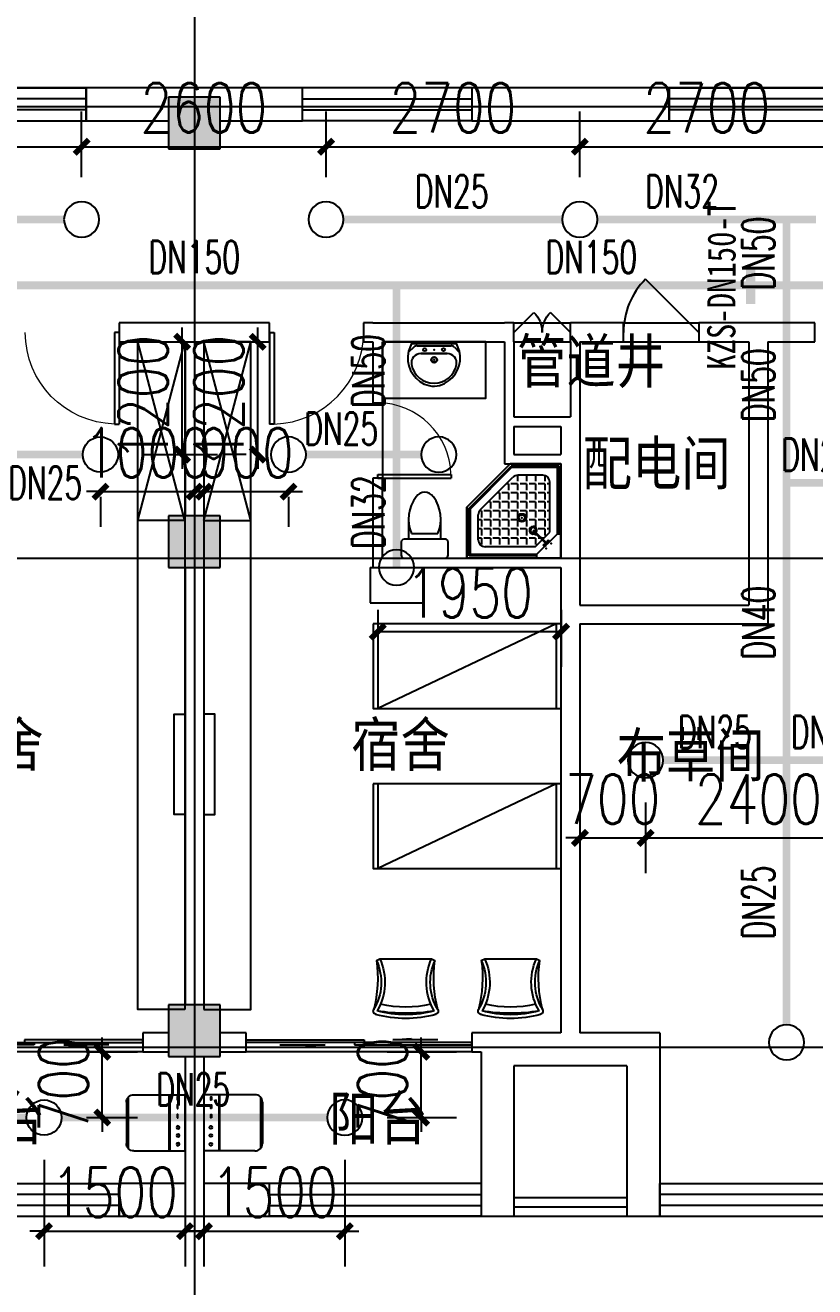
# Model space of a CAD drawing. Extents: x 0 to 2838408, y -923048 to 203859.
# Drawn here: x 2762963 to 2771363, y -270041 to -256626 of the extents above; entities that cross this region are included whole.
import ezdxf
from ezdxf.enums import TextEntityAlignment as Align

# ---------------------------------------------------------------- set-up
doc = ezdxf.new("R2010")
doc.units = 0
doc.header["$LTSCALE"] = 1000
for name, color, linetype in [('A-Fixt', 81, 'Continuous'), ('CLAYER', 7, 'Continuous'), ('COLUMN', 9, 'Continuous'), ('DIM_喷淋', 3, 'Continuous'), ('DOOR_FIRE', 4, 'Continuous'), ('DOTE', 8, 'Continuous'), ('E2-栏杆', 92, 'Continuous'), ('EQUIP_喷头', 7, 'Continuous'), ('GROUND', 2, 'Continuous'), ('PIPE-喷淋', 6, 'Continuous'), ('PUB_HATCH', 8, 'Continuous'), ('PUB_TEXT', 7, 'Continuous'), ('TEXT_喷淋', 7, 'Continuous'), ('TWT_DIM', 3, 'Continuous'), ('WALL', 9, 'Continuous'), ('WINDOW', 4, 'Continuous'), ('XREF', 8, 'Continuous'), ('抗震支吊架', 2, 'Continuous'), ('洁具', 213, 'Continuous'), ('配景', 3, 'Continuous')]:
    doc.layers.add(name, color=color, linetype=linetype)
doc.styles.add('_TCH_DIM_T3', font='SIMPLEX', dxfattribs={"width": 0.75, "bigfont": 'HZTXT'})
doc.styles.add('_TWT_PIPEDN', font='SIMPLEX', dxfattribs={"width": 0.8, "height": 2.3, "bigfont": 'HZTXT'})
doc.styles.add('kzcad', font='', dxfattribs={"width": 0.8})
doc.styles.get("Standard").update_dxf_attribs({"font": 'geniso.shx', "bigfont": 'hztxt.shx'})
doc.styles.get('kzcad').set_extended_font_data('SimSun')
doc.dimstyles.new('_TWT_ARCH&&150', dxfattribs={"dimtxt": 525, "dimasz": 150, "dimexe": 375, "dimexo": 450, "dimgap": 150, "dimtad": 1, "dimdec": 0, "dimzin": 0, "dimdsep": 46, "dimtxsty": '_TCH_DIM_T3', "dimblk": 'ARCHTICK', "dimcen": 0.09, "dimclrt": 7, "dimazin": 2, "dimtfac": 1, "dimtdec": 0, "dimtix": 1, "dimtmove": 2, "dimatfit": 3, "dimfxl": 1, "dimtolj": 1, "dimtzin": 0, "dimarcsym": 0})

# ---------------------------------------------------------------- blocks, each defined once
blk = doc.blocks.new('1F平面-CAD导入_dwg_Drawing4_t3_dwg_$plan$00001613-474159-1F-927810-1F')
at = {"layer": '洁具'}
for p, q in [((-200, 170), (-430, 170)), ((-260, -140), (-260, 140)), ((-30, 250), (-170, 250)), ((-200, -170), (-200, -220)), ((-170, -250), (-30, -250))]:
    blk.add_line(p, q, dxfattribs=at)
for points in [[(-200, 220), (-200, 170), (-200, -170), (-430, -170)], [(0, -220), (0, 220)]]:
    blk.add_lwpolyline(points, dxfattribs=at)
for centre, radius, start, end in [((-413, -227), 398, 67.4505, 126.6381), ((-170, 220), 30, 90, 180), ((-30, 220), 30, 0, 90), ((-590, 0), 110, 123.4509, 236.5491), ((-413, 227), 398, 233.3619, 292.5495), ((-170, -220), 30, 180, 270), ((-30, -220), 30, 270, 0)]:
    blk.add_arc(centre, radius, start, end, dxfattribs=at)
blk = doc.blocks.new('$lvtry$00000169')
at = {"color": 0}
for p, q in [((259, -36), (259, 0)), ((259, -36), (36, -259)), ((276, -120), (120, -276)), ((259, -24), (976, -24)), ((259, -36), (964, -36)), ((276, -120), (808, -120)), ((964, -36), (976, -24)), ((964, -36), (964, -525)), ((976, -24), (976, -530)), ((36, -259), (0, -259)), ((24, -259), (24, -976)), ((36, -259), (36, -964)), ((144, -151), (291, -298)), ((151, -144), (298, -291)), ((173, -309), (173, -239)), ((183, -213), (205, -213)), ((220, -213), (243, -213)), ((270, -213), (270, -143)), ((270, -213), (340, -213)), ((270, -263), (270, -239)), ((366, -213), (366, -143)), ((366, -213), (436, -213)), ((366, -309), (366, -239)), ((462, -213), (462, -143)), ((462, -213), (532, -213)), ((462, -309), (462, -239)), ((558, -213), (558, -143)), ((558, -213), (628, -213)), ((558, -309), (558, -239)), ((655, -213), (655, -143)), ((655, -213), (725, -213)), ((655, -309), (655, -239)), ((751, -213), (751, -143)), ((751, -213), (821, -213)), ((751, -309), (751, -239)), ((847, -213), (847, -143)), ((847, -213), (880, -213)), ((847, -309), (847, -239)), ((880, -192), (880, -460)), ((120, -276), (120, -808)), ((120, -309), (147, -309)), ((173, -309), (243, -309)), ((173, -405), (173, -335)), ((270, -405), (270, -335)), ((334, -309), (340, -309)), ((366, -309), (436, -309)), ((366, -405), (366, -335)), ((462, -309), (532, -309)), ((462, -405), (462, -335)), ((558, -309), (628, -309)), ((558, -405), (558, -335)), ((655, -309), (725, -309)), ((655, -405), (655, -335)), ((751, -309), (821, -309)), ((751, -405), (751, -335)), ((847, -309), (880, -309)), ((847, -405), (847, -335)), ((120, -405), (147, -405)), ((120, -501), (147, -501)), ((173, -405), (243, -405)), ((173, -501), (173, -431)), ((173, -501), (243, -501)), ((173, -598), (173, -528)), ((270, -405), (340, -405)), ((270, -501), (270, -431)), ((270, -501), (340, -501)), ((270, -598), (270, -528)), ((366, -405), (379, -405)), ((366, -501), (366, -431)), ((366, -501), (436, -501)), ((366, -598), (366, -528)), ((462, -405), (532, -405)), ((462, -501), (462, -431)), ((462, -501), (532, -501)), ((462, -598), (462, -528)), ((859, -511), (511, -859)), ((964, -525), (525, -964)), ((976, -530), (530, -976)), ((558, -405), (628, -405)), ((558, -501), (558, -431)), ((558, -501), (628, -501)), ((558, -598), (558, -528)), ((655, -405), (725, -405)), ((655, -501), (655, -431)), ((655, -501), (725, -501)), ((655, -598), (655, -528)), ((751, -405), (821, -405)), ((751, -501), (751, -431)), ((751, -501), (821, -501)), ((751, -598), (751, -528)), ((847, -405), (880, -405)), ((847, -501), (847, -431)), ((847, -501), (867, -501)), ((964, -525), (976, -530)), ((120, -598), (147, -598)), ((173, -598), (243, -598)), ((173, -694), (173, -624)), ((270, -598), (340, -598)), ((270, -694), (270, -624)), ((366, -598), (436, -598)), ((366, -694), (366, -624)), ((462, -598), (532, -598)), ((462, -694), (462, -624)), ((558, -598), (628, -598)), ((558, -694), (558, -624)), ((655, -598), (725, -598)), ((655, -694), (655, -624)), ((751, -598), (773, -598)), ((120, -694), (147, -694)), ((120, -790), (147, -790)), ((173, -694), (243, -694)), ((173, -790), (173, -720)), ((173, -790), (243, -790)), ((270, -694), (340, -694)), ((270, -790), (270, -720)), ((270, -790), (340, -790)), ((366, -694), (436, -694)), ((366, -790), (366, -720)), ((366, -790), (436, -790)), ((462, -694), (532, -694)), ((462, -790), (462, -720)), ((462, -790), (532, -790)), ((558, -694), (628, -694)), ((558, -790), (558, -720)), ((558, -790), (580, -790)), ((655, -694), (676, -694)), ((173, -878), (173, -816)), ((192, -880), (460, -880)), ((270, -880), (270, -816)), ((366, -880), (366, -816)), ((462, -880), (462, -816)), ((36, -964), (24, -976)), ((24, -976), (530, -976)), ((36, -964), (525, -964)), ((525, -964), (530, -976))]:
    blk.add_line(p, q, dxfattribs=at)
blk.add_lwpolyline([(0, 0), (0, -1000), (540, -1000), (1000, -540), (1000, 0)], close=True)
for points in [[(0, 0), (0, -1000)], [(0, 0), (1000, 0)], [(1000, 0), (1000, -540)], [(190, -136), (178, -148), (162, -132), (174, -121)], [(136, -190), (148, -178), (132, -162), (121, -174)], [(1000, -540), (540, -1000)], [(0, -1000), (540, -1000)]]:
    blk.add_lwpolyline(points, close=True, dxfattribs=at)
for radius in [43.8, 31.1]:
    blk.add_circle((416, -428), radius, dxfattribs=at)
for centre, radius, start, end in [((808, -192), 72, 0, 90), ((296, -296), 40.6, 142.583, 128.4197), ((296, -296), 28.6, 145.828, 125.6599), ((808, -460), 72, 315, 0), ((192, -808), 72, 180, 270), ((460, -808), 72, 270, 315)]:
    blk.add_arc(centre, radius, start, end, dxfattribs=at)
for p in [(156, -102, 0), (103, -156, 0), (416, -428, 0)]:
    blk.add_point(p, dxfattribs=at)
blk = doc.blocks.new('$lvtry$00000178')
at = {"color": 0}
for p, q in [((-238, 0), (238, 0)), ((-214, -36), (-272, -91)), ((-180, -23), (180, -23)), ((-142, -105), (140, -105)), ((140, -105), (-142, -105)), ((216, -37), (268, -91))]:
    blk.add_line(p, q, dxfattribs=at)
blk.add_lwpolyline([(-104, -430, 0.224698), (110, -425, 0.348046), (269, -79), (239, 0), (-241, 0), (-271, -79, 0.356844)], format="xyb", close=True, dxfattribs=at)
for centre, radius in [((-100, -65), 16.3), ((100, -65), 16.3), ((1, -172), 31.6)]:
    blk.add_circle(centre, radius, dxfattribs=at)
at = {"color": 0, "lineweight": 13}
blk.add_circle((1, -172), 23, dxfattribs=at)
at = {"color": 0}
for centre, radius, start, end in [((-142, -205), 100, 90, 190.5602), ((-180, -73), 50, 90, 133.181), ((140, -205), 100, 349.4398, 90), ((180, -73), 50, 44.5607, 90), ((-1, -179), 243, 190.5602, 349.4398)]:
    blk.add_arc(centre, radius, start, end, dxfattribs=at)
for p in [(0, -65), (1, -172)]:
    blk.add_point(p, dxfattribs=at)
blk = doc.blocks.new('A$C70365C93')
at = {"layer": '洁具'}
blk.add_lwpolyline([(-1900, 2300), (-1900, 1700), (-800, 1700), (-800, 2300)], close=True, dxfattribs=at)
blk.add_blockref('$lvtry$00000178', (-1350, 2280), dxfattribs=at)
at = {"layer": '洁具', "rotation": 180}
blk.add_blockref('$lvtry$00000169', (0, 0), dxfattribs=at)
at = {"layer": '洁具', "extrusion": (0, 0, -1), "xscale": -1, "zscale": -1, "rotation": 90}
blk.add_blockref('1F平面-CAD导入_dwg_Drawing4_t3_dwg_$plan$00001613-474159-1F-927810-1F', (1450, 0), dxfattribs=at)
blk = doc.blocks.new('单人床')
at = {"layer": 'A-Fixt'}
for p, q in [((47774, 13973), (48674, 13973)), ((47774, 12073), (48674, 13973)), ((47774, 12073), (48674, 12073))]:
    blk.add_line(p, q, dxfattribs=at)
blk.add_lwpolyline([(47774, 14023), (48674, 14023), (48674, 12023), (47774, 12023), (47774, 14023)], dxfattribs=at)
blk = doc.blocks.new('CH_AP01')
for p, q in [((-311, 17), (-275, 0)), ((-275, 0), (275, 0)), ((275, 0), (311, 17))]:
    blk.add_line(p, q)
for centre, radius, start, end in [((-307, 555), 37.8, 100.1859, 202.8359), ((-1658, 202), 1360, 352.1659, 14.4283), ((-824, 250), 563, 335.5038, 31.0903), ((0, -579), 1213, 74.7104, 105.2896), ((0, -579), 1173, 75.0287, 104.9713), ((0, -1278), 1857, 80.611, 99.389), ((-824, 250), 603, 335.5038, 30.2691), ((824, 250), 603, 149.7309, 204.4962), ((824, 250), 563, 148.9097, 204.4962), ((1658, 202), 1360, 165.5717, 187.8341), ((307, 555), 37.8, 337.1641, 79.8141), ((0, -579), 1093, 75.8767, 104.1233)]:
    blk.add_arc(centre, radius, start, end)
blk = doc.blocks.new('A$C61295E98')
at = {"color": 3}
for p, q in [((544, 598), (0, 598)), ((0, 598), (0, 0)), ((161, 598), (161, 0)), ((170, 0), (170, 598)), ((603, 572), (603, 26)), ((624, 518), (624, 80)), ((544, 0), (0, 0))]:
    blk.add_line(p, q, dxfattribs=at)
for points in [[(82, 540), (75, 540), (75, 577), (82, 577)], [(82, 453), (75, 453), (75, 490), (82, 490)], [(82, 353), (75, 353), (75, 389), (82, 389)]]:
    blk.add_lwpolyline(points, close=True, dxfattribs=at)
for centre in [(74, 250), (74, 164), (74, 71)]:
    blk.add_circle(centre, 15.7, dxfattribs=at)
for centre, start, end in [((544, 518), 360, 90), ((544, 80), 270, 0)]:
    blk.add_arc(centre, 80, start, end, dxfattribs=at)
blk = doc.blocks.new('宿舍')
at = {"layer": 'A-Fixt'}
for p, q in [((47854, 13802), (48354, 15702)), ((48354, 13802), (47854, 15702)), ((47854, 13802), (48354, 13802))]:
    blk.add_line(p, q, dxfattribs=at)
for points in [[(47854, 8602), (48354, 8602), (48354, 15702), (47854, 15702)], [(47854, 10676), (47970, 10676), (47970, 11743), (47854, 11743)]]:
    blk.add_lwpolyline(points, close=True, dxfattribs=at)
at = {"xscale": -1, "rotation": 90}
for p in [(63677, 60475), (63677, 58775)]:
    blk.add_blockref('单人床', p, dxfattribs=at)
at = {"layer": 'A-Fixt', "xscale": -1, "rotation": 180}
for p in [(50002, 9140), (51117, 9140)]:
    blk.add_blockref('CH_AP01', p, dxfattribs=at)
at = {"layer": '配景', "color": 252}
blk.add_blockref('A$C61295E98', (47854, 7097), dxfattribs=at)
blk = doc.blocks.new('$WINLIB2D$00000001')
at = {"color": 0}
for points in [[(-0.5, 0.5), (-0.5, -0.5)], [(-0.5, 0.5), (0.5, 0.5)], [(0.5, -0.5), (0.5, 0.5)], [(0.5, 0.1667), (-0.5, 0.1667)], [(0.5, -0.1667), (-0.5, -0.1667)], [(-0.5, -0.5), (0.5, -0.5)]]:
    blk.add_lwpolyline(points, dxfattribs=at)
blk = doc.blocks.new('$DorLib2D$00000114')
at = {"color": 0}
blk.add_line((0.5, 0), (-0.207, 0.707), dxfattribs=at)
blk.add_arc((0.5, 0), 1, 135, 180, dxfattribs=at)
blk = doc.blocks.new('$DorLib2D$00000131')
at = {"color": 0, "linetype": 'Continuous'}
for p, q in [((0.15, 0.125), (0.2319, 0.1973)), ((0.2319, 0.1973), (0.2319, 0.125)), ((-0.5, 0.125), (-0.5, 0)), ((0.0192, 0.125), (-0.5, 0.125)), ((0.0192, 0), (0.0192, 0.125)), ((0.35, 0.125), (0.15, 0.125)), ((-0.5, 0), (0.0192, 0)), ((-0.024, 0), (0.5, 0)), ((-0.024, -0.125), (-0.024, 0)), ((0.5, 0), (0.5, -0.125)), ((-0.35, -0.125), (-0.15, -0.125)), ((-0.2319, -0.1973), (-0.2319, -0.125)), ((-0.15, -0.125), (-0.2319, -0.1973)), ((0.5, -0.125), (-0.024, -0.125))]:
    blk.add_line(p, q, dxfattribs=at)
blk = doc.blocks.new('$DorLib2D$00000116')
at = {"color": 0}
for p, q in [((-0.5, 0), (-0.146, 0.354)), ((0.5, 0), (0.146, 0.354))]:
    blk.add_line(p, q, dxfattribs=at)
for centre, start, end in [((-0.5, 0), 0, 45), ((0.5, 0), 135, 180)]:
    blk.add_arc(centre, 0.5, start, end, dxfattribs=at)
blk = doc.blocks.new('$DorLib2D$00000001')
for p, q in [((0.45, 0.975), (0.5, 0.975)), ((0.45, 0), (0.45, 0.975)), ((0.5, 0), (0.5, 0.975)), ((0.5, 0), (0.45, 0))]:
    blk.add_line(p, q)
at = {"lineweight": 13}
blk.add_arc((0.475, 0), 0.975, 91.4693, 180, dxfattribs=at)
blk = doc.blocks.new('1F1')
at = {"layer": 'PUB_HATCH'}
for points in [[(2428991.7, -257392.2), (2428441.7, -257392.2), (2428441.7, -257942.2), (2428991.7, -257942.2)], [(2428991.7, -261842.2), (2428441.7, -261842.2), (2428441.7, -262392.2), (2428991.7, -262392.2)], [(2428991.7, -267042.2), (2428441.7, -267042.2), (2428441.7, -267592.2), (2428991.7, -267592.2)]]:
    blk.add_hatch(color=256, dxfattribs=at).paths.add_polyline_path(points)
at = {"layer": 'COLUMN'}
for p, q in [((2428991.7, -257392.2), (2428441.7, -257392.2)), ((2428441.7, -257392.2), (2428441.7, -257942.2)), ((2428991.7, -257942.2), (2428991.7, -257392.2)), ((2428441.7, -257942.2), (2428991.7, -257942.2)), ((2428991.7, -261842.2), (2428441.7, -261842.2)), ((2428441.7, -261842.2), (2428441.7, -262392.2)), ((2428991.7, -262392.2), (2428991.7, -261842.2)), ((2428441.7, -262392.2), (2428991.7, -262392.2)), ((2428991.7, -267042.2), (2428441.7, -267042.2)), ((2428441.7, -267042.2), (2428441.7, -267592.2)), ((2428991.7, -267592.2), (2428991.7, -267042.2)), ((2428441.7, -267592.2), (2428991.7, -267592.2))]:
    blk.add_line(p, q, dxfattribs=at)
at = {"layer": 'DOOR_FIRE'}
for p, q in [((2432116.7, -259792.2), (2432716.7, -259792.2)), ((2433282.5, -259792.2, 100), (2434082.5, -259792.2, 100)), ((2432116.7, -259992.2), (2432716.7, -259992.2)), ((2433282.5, -259992.2, 100), (2434082.5, -259992.2, 100))]:
    blk.add_line(p, q, dxfattribs=at)
at = {"layer": 'DOTE'}
for p, q in [((2428716.7, -187892.2), (2428716.7, -271092.2)), ((2343216.7, -257492.2), (2453916.7, -257492.2)), ((2343216.7, -262292.2), (2453916.7, -262292.2)), ((2343216.7, -267492.2), (2453916.7, -267492.2))]:
    blk.add_line(p, q, dxfattribs=at)
at = {"layer": 'E2-栏杆'}
for points in [[(2432116.7, -269092.2), (2433316.7, -269092.2)], [(2432116.7, -269192.2), (2433316.7, -269192.2)]]:
    blk.add_lwpolyline(points, dxfattribs=at)
at = {"layer": 'GROUND'}
for points in [[(2436966.7, -257292.2), (2363416.7, -257292.2)], [(2409616.7, -269292.2), (2435916.7, -269292.2)]]:
    blk.add_lwpolyline(points, dxfattribs=at)
at = {"layer": 'WALL'}
for p, q in [((2428716.7, -257292.2), (2427566.7, -257292.2)), ((2427566.7, -257292.2), (2427566.7, -257642.2)), ((2429866.7, -257292.2), (2428716.7, -257292.2)), ((2429866.7, -257642.2), (2429866.7, -257292.2)), ((2433766.7, -257292.2), (2431666.7, -257292.2)), ((2431666.7, -257292.2), (2431666.7, -257642.2)), ((2433766.7, -257642.2), (2433766.7, -257292.2)), ((2427566.7, -257642.2), (2428441.7, -257642.2)), ((2428991.7, -257642.2), (2429866.7, -257642.2)), ((2431666.7, -257642.2), (2433766.7, -257642.2)), ((2428716.7, -259792.2), (2427916.7, -259792.2)), ((2427916.7, -259792.2), (2427916.7, -259992.2)), ((2429516.7, -259792.2), (2428716.7, -259792.2)), ((2429516.7, -259992.2), (2429516.7, -259792.2)), ((2430616.7, -259792.2), (2430516.7, -259792.2)), ((2430516.7, -259792.2), (2430516.7, -259992.2)), ((2430616.7, -259792.2), (2432016.7, -259792.2)), ((2432116.7, -259792.2), (2432016.7, -259792.2)), ((2432116.7, -259992.2), (2432116.7, -259792.2)), ((2433282.5, -259792.2), (2432716.7, -259792.2)), ((2432716.7, -259992.2), (2432716.7, -259792.2)), ((2433282.5, -259992.2), (2433282.5, -259792.2)), ((2434716.7, -259792.2), (2434082.5, -259792.2)), ((2434082.5, -259792.2), (2434082.5, -259992.2)), ((2435316.7, -259792.2), (2434716.7, -259792.2)), ((2435316.7, -259992.2), (2435316.7, -259792.2)), ((2427916.7, -259992.2), (2428616.7, -259992.2)), ((2428616.7, -259992.2), (2428616.7, -261842.2)), ((2428816.7, -259992.2), (2429516.7, -259992.2)), ((2428816.7, -259992.2), (2428816.7, -261842.2)), ((2430516.7, -259992.2), (2430616.7, -259992.2)), ((2430616.7, -259992.2), (2430616.7, -260642.2)), ((2430716.7, -259992.2), (2432016.7, -259992.2)), ((2430716.7, -260642.2), (2430716.7, -259992.2)), ((2432016.7, -259992.2), (2432016.7, -260792.2)), ((2432116.7, -259992.2), (2432116.7, -260792.2)), ((2432716.7, -259992.2), (2432716.7, -260792.2)), ((2432816.7, -259992.2), (2433282.5, -259992.2)), ((2432816.7, -259992.2), (2432816.7, -260792.2)), ((2434082.5, -259992.2), (2434616.7, -259992.2)), ((2434616.7, -259992.2), (2434616.7, -262792.2)), ((2434816.7, -259992.2), (2435316.7, -259992.2)), ((2434816.7, -259992.2), (2434816.7, -262992.2)), ((2430616.7, -260642.2), (2430716.7, -260642.2)), ((2432016.7, -260792.2), (2432016.7, -261292.2)), ((2432116.7, -260792.2), (2432716.7, -260792.2)), ((2432116.7, -260892.2), (2432116.7, -261192.2)), ((2432116.7, -260892.2), (2432616.7, -260892.2)), ((2432616.7, -260892.2), (2432616.7, -261192.2)), ((2432816.7, -260792.2), (2432816.7, -261192.2)), ((2432016.7, -261292.2), (2432616.7, -261292.2)), ((2432116.7, -261192.2), (2432616.7, -261192.2)), ((2432616.7, -261292.2), (2432616.7, -262292.2)), ((2432816.7, -261192.2), (2432816.7, -262392.2)), ((2430716.7, -261442.2), (2430616.7, -261442.2)), ((2430616.7, -261442.2), (2430616.7, -262392.2)), ((2430716.7, -262292.2), (2430716.7, -261442.2)), ((2428616.7, -262392.2), (2428616.7, -267042.2)), ((2428816.7, -262392.2), (2428816.7, -267042.2)), ((2430616.7, -262392.2), (2432616.7, -262392.2)), ((2430716.7, -262292.2), (2432616.7, -262292.2)), ((2432616.7, -262392.2), (2432616.7, -262892.2)), ((2432816.7, -262392.2), (2432816.7, -262792.2)), ((2432816.7, -262792.2), (2434616.7, -262792.2)), ((2432616.7, -262892.2), (2432616.7, -267342.2)), ((2432816.7, -262992.2), (2432816.7, -267342.2)), ((2432816.7, -262992.2), (2434816.7, -262992.2)), ((2428441.7, -267342.2), (2428166.7, -267342.2)), ((2428166.7, -267342.2), (2428166.7, -267542.2)), ((2429266.7, -267342.2), (2428991.7, -267342.2)), ((2429266.7, -267542.2), (2429266.7, -267342.2)), ((2432016.7, -267342.2), (2431666.7, -267342.2)), ((2431666.7, -267342.2), (2431666.7, -267542.2)), ((2432616.7, -267342.2), (2432016.7, -267342.2)), ((2433666.7, -267342.2), (2432816.7, -267342.2)), ((2433666.7, -267342.2), (2433666.7, -268942.2)), ((2428166.7, -267542.2), (2428441.7, -267542.2)), ((2428616.7, -267592.2), (2428616.7, -268942.2)), ((2428816.7, -267592.2), (2428816.7, -268942.2)), ((2428991.7, -267542.2), (2429266.7, -267542.2)), ((2431666.7, -267542.2), (2431766.7, -267542.2)), ((2431766.7, -267542.2), (2431766.7, -268942.2)), ((2432716.7, -267692.2), (2432116.7, -267692.2)), ((2432116.7, -267692.2), (2432116.7, -269292.2)), ((2433316.7, -267692.2), (2432716.7, -267692.2)), ((2433316.7, -267692.2), (2433316.7, -269292.2)), ((2428616.7, -268942.2), (2427916.7, -268942.2)), ((2427916.7, -268942.2), (2427916.7, -269292.2)), ((2429516.7, -268942.2), (2428816.7, -268942.2)), ((2429516.7, -269292.2), (2429516.7, -268942.2)), ((2431766.7, -268942.2), (2431766.7, -269292.2)), ((2433666.7, -269292.2), (2433666.7, -268942.2)), ((2427916.7, -269292.2), (2428716.7, -269292.2)), ((2428716.7, -269292.2), (2429516.7, -269292.2)), ((2431766.7, -269292.2), (2432116.7, -269292.2)), ((2433316.7, -269292.2), (2433666.7, -269292.2))]:
    blk.add_line(p, q, dxfattribs=at)
at = {"layer": 'WINDOW'}
for p, q in [((2430716.7, -260642.2), (2430716.7, -261442.2)), ((2428166.7, -267542.2), (2425766.7, -267542.2)), ((2431666.7, -267542.2), (2429266.7, -267542.2))]:
    blk.add_line(p, q, dxfattribs=at)
at = {"xscale": -1}
blk.add_blockref('宿舍', (2476470.6, -275693.9), dxfattribs=at)
for name, p in [('宿舍', (2380962.9, -275693.9)), ('A$C70365C93', (2432616.7, -262292.2))]:
    blk.add_blockref(name, p)
at = {"layer": 'DOOR_FIRE', "zscale": 200}
for name, p, xscale, yscale in [('$DorLib2D$00000114', (2433682.5, -259892.2), 800, 800), ('$DorLib2D$00000116', (2432416.7, -259892.2), -600, 600)]:
    blk.add_blockref(name, p, dxfattribs=dict(at, xscale=xscale, yscale=yscale))
at = {"layer": 'WINDOW'}
for name, p, xscale, yscale, zscale in [('$WINLIB2D$00000001', (2426666.7, -257467.2), 1800, 350, 1800), ('$WINLIB2D$00000001', (2430766.7, -257467.2), -1800, 350, -1800), ('$WINLIB2D$00000001', (2434666.7, -257467.2), 1800, 350, 1800), ('$DorLib2D$00000001', (2427416.7, -259892.2), 1000, -1000, 1000), ('$DorLib2D$00000001', (2430016.7, -259892.2), -1000, -1000, -1000)]:
    blk.add_blockref(name, p, dxfattribs=dict(at, xscale=xscale, yscale=yscale, zscale=zscale))
for name, p, xscale, yscale, zscale, rotation in [('$DorLib2D$00000001', (2430666.7, -261042.2), 800, 800, 800, 270), ('$DorLib2D$00000131', (2426966.7, -267442.2), -2400, 200, -2400, 180), ('$DorLib2D$00000131', (2430466.7, -267442.2), 2400, 200, 2400, 180), ('$WINLIB2D$00000001', (2426791.7, -269117.2), -2249.999999993481, -350, -2249.999999993481, 180), ('$WINLIB2D$00000001', (2430641.7, -269117.2), 2249.999999993481, -350, 2249.999999993481, 180), ('$WINLIB2D$00000001', (2434791.7, -269117.2), -2249.999999993481, -350, -2249.999999993481, 180)]:
    blk.add_blockref(name, p, dxfattribs=dict(at, xscale=xscale, yscale=yscale, zscale=zscale, rotation=rotation))
at = {"layer": 'CLAYER'}
for s, p in [('管道井', (2432149.1, -260479.2)), ('配电间', (2432846.7, -261564.5))]:
    blk.add_text(s, height=525, dxfattribs=at).set_placement(p)
at = {"layer": 'PUB_TEXT'}
for s, p in [('宿舍', (2426062.1, -264556)), ('宿舍', (2430384.3, -264556)), ('布草间', (2433209.4, -264668.5)), ('阳台', (2426077.2, -268530.2)), ('阳台', (2430149.7, -268530.2))]:
    blk.add_text(s, height=525, dxfattribs=at).set_placement(p)
blk = doc.blocks.new('_ArchTick')
at = {"color": 0, "linetype": 'ByBlock', "const_width": 0.4}
blk.add_lwpolyline([(-0.5, -0.5), (0.5, 0.5)], dxfattribs=at)
blk = doc.blocks.new('*D1168')
at = {"layer": 'Defpoints', "color": 0, "linetype": 'ByBlock', "transparency": 16777216}
for p in [(2766363, -267542), (2767175, -267542), (2766363, -268242)]:
    blk.add_point(p, dxfattribs=at)
at = {"layer": 'TWT_DIM', "color": 0, "linetype": 'ByBlock', "lineweight": -2, "transparency": 16777216}
for p, q in [((2767175, -267542), (2767175, -267392)), ((2766813, -267542), (2767550, -267542)), ((2767175, -268242), (2767175, -267542)), ((2766813, -268242), (2767550, -268242)), ((2767175, -268242), (2767175, -268392))]:
    blk.add_line(p, q, dxfattribs=at)
at = {"layer": 'TWT_DIM', "color": 0, "linetype": 'ByBlock', "lineweight": -2, "transparency": 16777216, "xscale": 150, "yscale": 150, "zscale": 150}
for p, rotation in [((2767175, -267542), 270), ((2767175, -268242), 90)]:
    blk.add_blockref('_ArchTick', p, dxfattribs=dict(at, rotation=rotation))
at = {"layer": 'TWT_DIM', "color": 7, "linetype": 'ByBlock', "transparency": 16777216, "insert": (2766762, -267892), "char_height": 525, "attachment_point": 5, "rotation": 90, "style": '_TCH_DIM_T3'}
blk.add_mtext('\\A1;700', dxfattribs=at)
blk = doc.blocks.new('*D1169')
at = {"layer": 'Defpoints', "color": 0, "linetype": 'ByBlock', "transparency": 16777216}
for p in [(2764863, -268242), (2766363, -268242), (2766363, -269450)]:
    blk.add_point(p, dxfattribs=at)
at = {"layer": 'TWT_DIM', "color": 0, "linetype": 'ByBlock', "lineweight": -2, "transparency": 16777216}
for p, q in [((2764863, -268692), (2764863, -269825)), ((2766363, -268692), (2766363, -269825)), ((2764863, -269450), (2764713, -269450)), ((2764863, -269450), (2766363, -269450)), ((2766363, -269450), (2766513, -269450))]:
    blk.add_line(p, q, dxfattribs=at)
at = {"layer": 'TWT_DIM', "color": 0, "linetype": 'ByBlock', "lineweight": -2, "transparency": 16777216, "xscale": 150, "yscale": 150, "zscale": 150}
blk.add_blockref('_ArchTick', (2764863, -269450), dxfattribs=at)
at = {"layer": 'TWT_DIM', "color": 0, "linetype": 'ByBlock', "lineweight": -2, "transparency": 16777216, "xscale": 150, "yscale": 150, "zscale": 150, "rotation": 180}
blk.add_blockref('_ArchTick', (2766363, -269450), dxfattribs=at)
at = {"layer": 'TWT_DIM', "color": 7, "linetype": 'ByBlock', "transparency": 16777216, "insert": (2765613, -269037), "char_height": 525, "attachment_point": 5, "style": '_TCH_DIM_T3'}
blk.add_mtext('\\A1;1500', dxfattribs=at)
blk = doc.blocks.new('*D1170')
at = {"layer": 'Defpoints', "color": 0, "linetype": 'ByBlock', "transparency": 16777216}
for p in [(2764863, -261192), (2765763, -261192), (2765763, -261586)]:
    blk.add_point(p, dxfattribs=at)
at = {"layer": 'TWT_DIM', "color": 0, "linetype": 'ByBlock', "lineweight": -2, "transparency": 16777216}
for p, q in [((2764863, -261586), (2764713, -261586)), ((2764863, -261586), (2765763, -261586)), ((2765763, -261586), (2765913, -261586)), ((2764863, -261642), (2764863, -261961)), ((2765763, -261642), (2765763, -261961))]:
    blk.add_line(p, q, dxfattribs=at)
at = {"layer": 'TWT_DIM', "color": 0, "linetype": 'ByBlock', "lineweight": -2, "transparency": 16777216, "xscale": 150, "yscale": 150, "zscale": 150}
blk.add_blockref('_ArchTick', (2764863, -261586), dxfattribs=at)
at = {"layer": 'TWT_DIM', "color": 0, "linetype": 'ByBlock', "lineweight": -2, "transparency": 16777216, "xscale": 150, "yscale": 150, "zscale": 150, "rotation": 180}
blk.add_blockref('_ArchTick', (2765763, -261586), dxfattribs=at)
at = {"layer": 'TWT_DIM', "color": 7, "linetype": 'ByBlock', "transparency": 16777216, "insert": (2765313, -261173), "char_height": 525, "attachment_point": 5, "style": '_TCH_DIM_T3'}
blk.add_mtext('\\A1;900', dxfattribs=at)
blk = doc.blocks.new('*D1171')
at = {"layer": 'Defpoints', "color": 0, "linetype": 'ByBlock', "transparency": 16777216}
for p in [(2765436, -259992), (2765763, -259992), (2765763, -261192)]:
    blk.add_point(p, dxfattribs=at)
at = {"layer": 'TWT_DIM', "color": 0, "linetype": 'ByBlock', "lineweight": -2, "transparency": 16777216}
for p, q in [((2765436, -259992), (2765436, -259842)), ((2765313, -259992), (2765061, -259992)), ((2765436, -261192), (2765436, -259992)), ((2765313, -261192), (2765061, -261192)), ((2765436, -261192), (2765436, -261342))]:
    blk.add_line(p, q, dxfattribs=at)
at = {"layer": 'TWT_DIM', "color": 0, "linetype": 'ByBlock', "lineweight": -2, "transparency": 16777216, "xscale": 150, "yscale": 150, "zscale": 150}
for p, rotation in [((2765436, -259992), 270), ((2765436, -261192), 90)]:
    blk.add_blockref('_ArchTick', p, dxfattribs=dict(at, rotation=rotation))
at = {"layer": 'TWT_DIM', "color": 7, "linetype": 'ByBlock', "transparency": 16777216, "insert": (2765024, -260592), "char_height": 525, "attachment_point": 5, "rotation": 90, "style": '_TCH_DIM_T3'}
blk.add_mtext('\\A1;1200', dxfattribs=at)
blk = doc.blocks.new('*D1176')
at = {"layer": 'Defpoints', "color": 0, "linetype": 'ByBlock', "transparency": 16777216}
for p in [(2763163, -268242), (2764663, -268242), (2764663, -269450)]:
    blk.add_point(p, dxfattribs=at)
at = {"layer": 'TWT_DIM', "color": 0, "linetype": 'ByBlock', "lineweight": -2, "transparency": 16777216}
for p, q in [((2763163, -268692), (2763163, -269825)), ((2764663, -268692), (2764663, -269825)), ((2763163, -269450), (2763013, -269450)), ((2763163, -269450), (2764663, -269450)), ((2764663, -269450), (2764813, -269450))]:
    blk.add_line(p, q, dxfattribs=at)
at = {"layer": 'TWT_DIM', "color": 0, "linetype": 'ByBlock', "lineweight": -2, "transparency": 16777216, "xscale": 150, "yscale": 150, "zscale": 150}
blk.add_blockref('_ArchTick', (2763163, -269450), dxfattribs=at)
at = {"layer": 'TWT_DIM', "color": 0, "linetype": 'ByBlock', "lineweight": -2, "transparency": 16777216, "xscale": 150, "yscale": 150, "zscale": 150, "rotation": 180}
blk.add_blockref('_ArchTick', (2764663, -269450), dxfattribs=at)
at = {"layer": 'TWT_DIM', "color": 7, "linetype": 'ByBlock', "transparency": 16777216, "insert": (2763913, -269037), "char_height": 525, "attachment_point": 5, "style": '_TCH_DIM_T3'}
blk.add_mtext('\\A1;1500', dxfattribs=at)
blk = doc.blocks.new('*D1177')
at = {"layer": 'Defpoints', "color": 0, "linetype": 'ByBlock', "transparency": 16777216}
for p in [(2763163, -267542), (2763782, -267542), (2763163, -268242)]:
    blk.add_point(p, dxfattribs=at)
at = {"layer": 'TWT_DIM', "color": 0, "linetype": 'ByBlock', "lineweight": -2, "transparency": 16777216}
for p, q in [((2763782, -267542), (2763782, -267392)), ((2763613, -267542), (2764157, -267542)), ((2763782, -268242), (2763782, -267542)), ((2763613, -268242), (2764157, -268242)), ((2763782, -268242), (2763782, -268392))]:
    blk.add_line(p, q, dxfattribs=at)
at = {"layer": 'TWT_DIM', "color": 0, "linetype": 'ByBlock', "lineweight": -2, "transparency": 16777216, "xscale": 150, "yscale": 150, "zscale": 150}
for p, rotation in [((2763782, -267542), 270), ((2763782, -268242), 90)]:
    blk.add_blockref('_ArchTick', p, dxfattribs=dict(at, rotation=rotation))
at = {"layer": 'TWT_DIM', "color": 7, "linetype": 'ByBlock', "transparency": 16777216, "insert": (2763369, -267892), "char_height": 525, "attachment_point": 5, "rotation": 90, "style": '_TCH_DIM_T3'}
blk.add_mtext('\\A1;700', dxfattribs=at)
blk = doc.blocks.new('*D1179')
at = {"layer": 'Defpoints', "color": 0, "linetype": 'ByBlock', "transparency": 16777216}
for p in [(2763763, -261192), (2764763, -261192), (2764763, -261586)]:
    blk.add_point(p, dxfattribs=at)
at = {"layer": 'TWT_DIM', "color": 0, "linetype": 'ByBlock', "lineweight": -2, "transparency": 16777216}
for p, q in [((2763763, -261586), (2763613, -261586)), ((2763763, -261586), (2764763, -261586)), ((2764763, -261586), (2764913, -261586)), ((2763763, -261642), (2763763, -261961)), ((2764763, -261642), (2764763, -261961))]:
    blk.add_line(p, q, dxfattribs=at)
at = {"layer": 'TWT_DIM', "color": 0, "linetype": 'ByBlock', "lineweight": -2, "transparency": 16777216, "xscale": 150, "yscale": 150, "zscale": 150}
blk.add_blockref('_ArchTick', (2763763, -261586), dxfattribs=at)
at = {"layer": 'TWT_DIM', "color": 0, "linetype": 'ByBlock', "lineweight": -2, "transparency": 16777216, "xscale": 150, "yscale": 150, "zscale": 150, "rotation": 180}
blk.add_blockref('_ArchTick', (2764763, -261586), dxfattribs=at)
at = {"layer": 'TWT_DIM', "color": 7, "linetype": 'ByBlock', "transparency": 16777216, "insert": (2764263, -261173), "char_height": 525, "attachment_point": 5, "style": '_TCH_DIM_T3'}
blk.add_mtext('\\A1;1000', dxfattribs=at)
blk = doc.blocks.new('*D1181')
at = {"layer": 'Defpoints', "color": 0, "linetype": 'ByBlock', "transparency": 16777216}
for p in [(2763763, -259992), (2764632, -259992), (2763763, -261192)]:
    blk.add_point(p, dxfattribs=at)
at = {"layer": 'TWT_DIM', "color": 0, "linetype": 'ByBlock', "lineweight": -2, "transparency": 16777216}
for p, q in [((2764632, -259992), (2764632, -259842)), ((2764213, -259992), (2765007, -259992)), ((2764632, -261192), (2764632, -259992)), ((2764213, -261192), (2765007, -261192)), ((2764632, -261192), (2764632, -261342))]:
    blk.add_line(p, q, dxfattribs=at)
at = {"layer": 'TWT_DIM', "color": 0, "linetype": 'ByBlock', "lineweight": -2, "transparency": 16777216, "xscale": 150, "yscale": 150, "zscale": 150}
for p, rotation in [((2764632, -259992), 270), ((2764632, -261192), 90)]:
    blk.add_blockref('_ArchTick', p, dxfattribs=dict(at, rotation=rotation))
at = {"layer": 'TWT_DIM', "color": 7, "linetype": 'ByBlock', "transparency": 16777216, "insert": (2764219, -260592), "char_height": 525, "attachment_point": 5, "rotation": 90, "style": '_TCH_DIM_T3'}
blk.add_mtext('\\A1;1200', dxfattribs=at)
blk = doc.blocks.new('*D1306')
at = {"layer": 'Defpoints', "color": 0, "linetype": 'ByBlock', "transparency": 16777216}
for p in [(2769563, -264442), (2771963, -264442), (2771963, -265268)]:
    blk.add_point(p, dxfattribs=at)
at = {"layer": 'DIM_喷淋', "color": 0, "linetype": 'ByBlock', "lineweight": -2, "transparency": 16777216}
for p, q in [((2769563, -264892), (2769563, -265643)), ((2771963, -264892), (2771963, -265643)), ((2769563, -265268), (2771963, -265268))]:
    blk.add_line(p, q, dxfattribs=at)
at = {"layer": 'DIM_喷淋', "color": 0, "linetype": 'ByBlock', "lineweight": -2, "transparency": 16777216, "xscale": 150, "yscale": 150, "zscale": 150, "rotation": 180}
blk.add_blockref('_ArchTick', (2769563, -265268), dxfattribs=at)
at = {"layer": 'DIM_喷淋', "color": 0, "linetype": 'ByBlock', "lineweight": -2, "transparency": 16777216, "xscale": 150, "yscale": 150, "zscale": 150}
blk.add_blockref('_ArchTick', (2771963, -265268), dxfattribs=at)
at = {"layer": 'DIM_喷淋', "color": 7, "linetype": 'ByBlock', "transparency": 16777216, "insert": (2770763, -264856), "char_height": 525, "attachment_point": 5, "style": '_TCH_DIM_T3'}
blk.add_mtext('\\A1;2400', dxfattribs=at)
blk = doc.blocks.new('*D1307')
at = {"layer": 'Defpoints', "color": 0, "linetype": 'ByBlock', "transparency": 16777216}
for p in [(2768863, -264442), (2769563, -264442), (2769563, -265268)]:
    blk.add_point(p, dxfattribs=at)
at = {"layer": 'DIM_喷淋', "color": 0, "linetype": 'ByBlock', "lineweight": -2, "transparency": 16777216}
for p, q in [((2768863, -264892), (2768863, -265643)), ((2769563, -264892), (2769563, -265643)), ((2768863, -265268), (2768713, -265268)), ((2768863, -265268), (2769563, -265268)), ((2769563, -265268), (2769713, -265268))]:
    blk.add_line(p, q, dxfattribs=at)
at = {"layer": 'DIM_喷淋', "color": 0, "linetype": 'ByBlock', "lineweight": -2, "transparency": 16777216, "xscale": 150, "yscale": 150, "zscale": 150}
blk.add_blockref('_ArchTick', (2768863, -265268), dxfattribs=at)
at = {"layer": 'DIM_喷淋', "color": 0, "linetype": 'ByBlock', "lineweight": -2, "transparency": 16777216, "xscale": 150, "yscale": 150, "zscale": 150, "rotation": 180}
blk.add_blockref('_ArchTick', (2769563, -265268), dxfattribs=at)
at = {"layer": 'DIM_喷淋', "color": 7, "linetype": 'ByBlock', "transparency": 16777216, "insert": (2769213, -264856), "char_height": 525, "attachment_point": 5, "style": '_TCH_DIM_T3'}
blk.add_mtext('\\A1;700', dxfattribs=at)
blk = doc.blocks.new('*D1360')
at = {"layer": 'Defpoints', "color": 0, "linetype": 'ByBlock', "transparency": 16777216}
for p in [(2766713, -262392), (2768663, -262392), (2768663, -263075)]:
    blk.add_point(p, dxfattribs=at)
at = {"layer": 'TWT_DIM', "color": 0, "linetype": 'ByBlock', "lineweight": -2, "transparency": 16777216}
for p, q in [((2766713, -262842), (2766713, -263450)), ((2768663, -262842), (2768663, -263450)), ((2766713, -263075), (2768663, -263075))]:
    blk.add_line(p, q, dxfattribs=at)
at = {"layer": 'TWT_DIM', "color": 0, "linetype": 'ByBlock', "lineweight": -2, "transparency": 16777216, "xscale": 150, "yscale": 150, "zscale": 150, "rotation": 180}
blk.add_blockref('_ArchTick', (2766713, -263075), dxfattribs=at)
at = {"layer": 'TWT_DIM', "color": 0, "linetype": 'ByBlock', "lineweight": -2, "transparency": 16777216, "xscale": 150, "yscale": 150, "zscale": 150}
blk.add_blockref('_ArchTick', (2768663, -263075), dxfattribs=at)
at = {"layer": 'TWT_DIM', "color": 7, "linetype": 'ByBlock', "transparency": 16777216, "insert": (2767688, -262662), "char_height": 525, "attachment_point": 5, "style": '_TCH_DIM_T3'}
blk.add_mtext('\\A1;1950', dxfattribs=at)
blk = doc.blocks.new('*D3059')
at = {"layer": 'Defpoints', "color": 0, "linetype": 'ByBlock', "transparency": 16777216}
for p in [(2771563, -257918), (2768863, -258692), (2771563, -258692)]:
    blk.add_point(p, dxfattribs=at)
at = {"layer": 'DIM_喷淋', "color": 0, "linetype": 'ByBlock', "lineweight": -2, "transparency": 16777216}
for p, q in [((2768863, -258242), (2768863, -257543)), ((2771563, -258242), (2771563, -257543)), ((2768863, -257918), (2771563, -257918))]:
    blk.add_line(p, q, dxfattribs=at)
at = {"layer": 'DIM_喷淋', "color": 0, "linetype": 'ByBlock', "lineweight": -2, "transparency": 16777216, "xscale": 150, "yscale": 150, "zscale": 150, "rotation": 180}
blk.add_blockref('_ArchTick', (2768863, -257918), dxfattribs=at)
at = {"layer": 'DIM_喷淋', "color": 0, "linetype": 'ByBlock', "lineweight": -2, "transparency": 16777216, "xscale": 150, "yscale": 150, "zscale": 150}
blk.add_blockref('_ArchTick', (2771563, -257918), dxfattribs=at)
at = {"layer": 'DIM_喷淋', "color": 7, "linetype": 'ByBlock', "transparency": 16777216, "insert": (2770213, -257505), "char_height": 525, "attachment_point": 5, "style": '_TCH_DIM_T3'}
blk.add_mtext('\\A1;2700', dxfattribs=at)
blk = doc.blocks.new('*D3060')
at = {"layer": 'Defpoints', "color": 0, "linetype": 'ByBlock', "transparency": 16777216}
for p in [(2768863, -257918), (2766163, -258692), (2768863, -258692)]:
    blk.add_point(p, dxfattribs=at)
at = {"layer": 'DIM_喷淋', "color": 0, "linetype": 'ByBlock', "lineweight": -2, "transparency": 16777216}
for p, q in [((2766163, -258242), (2766163, -257543)), ((2768863, -258242), (2768863, -257543)), ((2766163, -257918), (2768863, -257918))]:
    blk.add_line(p, q, dxfattribs=at)
at = {"layer": 'DIM_喷淋', "color": 0, "linetype": 'ByBlock', "lineweight": -2, "transparency": 16777216, "xscale": 150, "yscale": 150, "zscale": 150, "rotation": 180}
blk.add_blockref('_ArchTick', (2766163, -257918), dxfattribs=at)
at = {"layer": 'DIM_喷淋', "color": 0, "linetype": 'ByBlock', "lineweight": -2, "transparency": 16777216, "xscale": 150, "yscale": 150, "zscale": 150}
blk.add_blockref('_ArchTick', (2768863, -257918), dxfattribs=at)
at = {"layer": 'DIM_喷淋', "color": 7, "linetype": 'ByBlock', "transparency": 16777216, "insert": (2767513, -257505), "char_height": 525, "attachment_point": 5, "style": '_TCH_DIM_T3'}
blk.add_mtext('\\A1;2700', dxfattribs=at)
blk = doc.blocks.new('*D3061')
at = {"layer": 'Defpoints', "color": 0, "linetype": 'ByBlock', "transparency": 16777216}
for p in [(2766163, -257918), (2763563, -258692), (2766163, -258692)]:
    blk.add_point(p, dxfattribs=at)
at = {"layer": 'DIM_喷淋', "color": 0, "linetype": 'ByBlock', "lineweight": -2, "transparency": 16777216}
for p, q in [((2763563, -258242), (2763563, -257543)), ((2766163, -258242), (2766163, -257543)), ((2763563, -257918), (2766163, -257918))]:
    blk.add_line(p, q, dxfattribs=at)
at = {"layer": 'DIM_喷淋', "color": 0, "linetype": 'ByBlock', "lineweight": -2, "transparency": 16777216, "xscale": 150, "yscale": 150, "zscale": 150, "rotation": 180}
blk.add_blockref('_ArchTick', (2763563, -257918), dxfattribs=at)
at = {"layer": 'DIM_喷淋', "color": 0, "linetype": 'ByBlock', "lineweight": -2, "transparency": 16777216, "xscale": 150, "yscale": 150, "zscale": 150}
blk.add_blockref('_ArchTick', (2766163, -257918), dxfattribs=at)
at = {"layer": 'DIM_喷淋', "color": 7, "linetype": 'ByBlock', "transparency": 16777216, "insert": (2764863, -257505), "char_height": 525, "attachment_point": 5, "style": '_TCH_DIM_T3'}
blk.add_mtext('\\A1;2600', dxfattribs=at)
blk = doc.blocks.new('*D3062')
at = {"layer": 'Defpoints', "color": 0, "linetype": 'ByBlock', "transparency": 16777216}
for p in [(2763563, -257918), (2760863, -258692), (2763563, -258692)]:
    blk.add_point(p, dxfattribs=at)
at = {"layer": 'DIM_喷淋', "color": 0, "linetype": 'ByBlock', "lineweight": -2, "transparency": 16777216}
for p, q in [((2760863, -258242), (2760863, -257543)), ((2763563, -258242), (2763563, -257543)), ((2760863, -257918), (2763563, -257918))]:
    blk.add_line(p, q, dxfattribs=at)
at = {"layer": 'DIM_喷淋', "color": 0, "linetype": 'ByBlock', "lineweight": -2, "transparency": 16777216, "xscale": 150, "yscale": 150, "zscale": 150, "rotation": 180}
blk.add_blockref('_ArchTick', (2760863, -257918), dxfattribs=at)
at = {"layer": 'DIM_喷淋', "color": 0, "linetype": 'ByBlock', "lineweight": -2, "transparency": 16777216, "xscale": 150, "yscale": 150, "zscale": 150}
blk.add_blockref('_ArchTick', (2763563, -257918), dxfattribs=at)
at = {"layer": 'DIM_喷淋', "color": 7, "linetype": 'ByBlock', "transparency": 16777216, "insert": (2762213, -257505), "char_height": 525, "attachment_point": 5, "style": '_TCH_DIM_T3'}
blk.add_mtext('\\A1;2700', dxfattribs=at)
blk = doc.blocks.new('$TwtSys$00000125')
blk.add_circle((0, 0, 0), 1)
blk = doc.blocks.new('$TwtSys$00000131')
for p, q in [((-1.5, 0), (-1.5, 2)), ((-1.5, 2), (1.5, 2)), ((1.5, 0, 0), (1.5, 2, 0)), ((-1.5, 0), (-1, 0)), ((1, 0, 0), (1.5, 0, 0))]:
    blk.add_line(p, q)
blk.add_circle((0, 0), 1)

msp = doc.modelspace()

# ---------------------------------------------------------------- linework, layer by layer
at = {"layer": 'PIPE-喷淋', "linetype": 'ByBlock', "ltscale": 1.5, "const_width": 82.5}
for points in [[(2761050, -258692.2), (2763375, -258692.2)], [(2766350, -258692.2), (2768675, -258692.2)], [(2769050, -258692.2), (2771062.5, -258692.2)], [(2771062.5, -258692.2), (2771375, -258692.2)], [(2771062.5, -259392.2), (2771062.5, -258692.2)], [(2762612.5, -259392.2), (2766912.5, -259392.2)], [(2766912.5, -261192.2), (2766912.5, -259392.2)], [(2766912.5, -259392.2), (2771062.5, -259392.2)], [(2771062.5, -259392.2), (2777862.5, -259392.2)], [(2771062.5, -261492.2), (2771062.5, -259392.2)], [(2762612.5, -261192.2), (2763575, -261192.2)], [(2765950, -261192.2), (2766912.5, -261192.2)], [(2766912.5, -262392.2), (2766912.5, -261192.2)], [(2766912.5, -261192.2), (2767175, -261192.2)], [(2771062.5, -264442.2), (2771062.5, -261492.2)], [(2771575, -261492.2), (2771062.5, -261492.2)], [(2771062.5, -264442.2), (2769750, -264442.2)], [(2771775, -264442.2), (2771062.5, -264442.2)], [(2771062.5, -267254.7), (2771062.5, -264442.2)], [(2761995.8, -268242.2), (2762975, -268242.2)], [(2763350, -268242.2), (2766175, -268242.2)]]:
    msp.add_lwpolyline(points, dxfattribs=at)
at = {"layer": '抗震支吊架', "color": 4, "const_width": 100}
msp.add_lwpolyline([(2770679.2, -259592.2), (2770679.2, -259192.2)], dxfattribs=at)

# ---------------------------------------------------------------- block references
at = {"layer": 'EQUIP_喷头', "linetype": 'ByBlock', "xscale": 187.5, "yscale": -187.5, "zscale": 187.5}
for name, p in [('$TwtSys$00000125', (2763562.5, -258692.2)), ('$TwtSys$00000125', (2766162.5, -258692.2)), ('$TwtSys$00000125', (2768862.5, -258692.2)), ('$TwtSys$00000125', (2765762.5, -261192.2)), ('$TwtSys$00000125', (2767362.5, -261192.2)), ('$TwtSys$00000131', (2766912.5, -262392.2)), ('$TwtSys$00000125', (2769562.5, -264442.2)), ('$TwtSys$00000125', (2771062.5, -267442.2)), ('$TwtSys$00000125', (2766362.5, -268242.2))]:
    msp.add_blockref(name, p, dxfattribs=at)
at = {"layer": 'EQUIP_喷头', "linetype": 'ByBlock', "xscale": 187.5, "yscale": 187.5, "zscale": 187.5, "rotation": 180}
for p in [(2763762.5, -261192.2), (2763162.5, -268242.2)]:
    msp.add_blockref('$TwtSys$00000125', p, dxfattribs=at)
at = {"layer": 'XREF'}
msp.add_blockref('1F1', (336045.8, 0), dxfattribs=at)

# ---------------------------------------------------------------- texts
at = {"layer": 'TEXT_喷淋', "color": 251, "linetype": 'ByBlock', "style": '_TWT_PIPEDN', "width": 0.64}
for s, rotation, p in [('DN25', 359.99999, (2767107.7, -258564.7)), ('DN32', 359.99999, (2769557.7, -258564.7)), ('DN50', 90, (2770935, -259447)), ('DN50', 90, (2766785, -260697)), ('DN50', 90, (2770935, -260847)), ('DN25', 359.99999, (2771007.7, -261364.7)), ('DN32', 90, (2766785, -262197)), ('DN40', 90, (2770935, -263372)), ('DN25', 359.99999, (2769907.7, -264314.7)), ('DN25', 359.99999, (2771107.7, -264314.7)), ('DN25', 90, (2770935, -266347))]:
    msp.add_text(s, height=345, rotation=rotation, dxfattribs=at).set_placement(p)
at = {"layer": 'TEXT_喷淋', "linetype": 'ByBlock', "style": '_TWT_PIPEDN', "width": 0.64}
for p in [(2764273.6, -259264.7), (2768498.6, -259264.7)]:
    msp.add_text('DN150', height=345, dxfattribs=at).set_placement(p)
at = {"layer": 'TEXT_喷淋', "color": 251, "linetype": 'ByBlock', "style": '_TWT_PIPEDN', "width": 0.64}
for p in [(2765932.7, -261088), (2762782.7, -261664.7), (2764357.7, -268114.7)]:
    msp.add_text('DN25', height=345, dxfattribs=at).set_placement(p)
at = {"layer": '抗震支吊架', "color": 4, "style": 'kzcad', "width": 0.8}
msp.add_text('KZS-DN150-T', height=300, rotation=89.88539, dxfattribs=at).set_placement((2770519.2, -259392.2), align=Align.CENTER)

# ---------------------------------------------------------------- dimensions: what is measured, and where the dimension line sits
at = {"layer": 'DIM_喷淋', "linetype": 'ByBlock'}
for p1, p2, distance, picture, middle in [((2760862.5, -258692.2), (2763562.5, -258692.2), 774.4, '*D3062', (2762212.5, -257505.3)), ((2763562.5, -258692.2), (2766162.5, -258692.2), 774.4, '*D3061', (2764862.5, -257505.3)), ((2766162.5, -258692.2), (2768862.5, -258692.2), 774.4, '*D3060', (2767512.5, -257505.3)), ((2768862.5, -258692.2), (2771562.5, -258692.2), 774.4, '*D3059', (2770212.5, -257505.3)), ((2768862.5, -264442.2), (2769562.5, -264442.2), -826.1, '*D1307', (2769212.5, -264855.8)), ((2769562.5, -264442.2), (2771962.5, -264442.2), -826.1, '*D1306', (2770762.5, -264855.8))]:
    dim = msp.add_aligned_dim(p1=p1, p2=p2, distance=distance, dimstyle='_TWT_ARCH&&150', dxfattribs=at)
    dim.commit()
    dim.dimension.update_dxf_attribs({"geometry": picture, "text_midpoint": middle})
at = {"layer": 'TWT_DIM', "linetype": 'ByBlock'}
for p1, p2, distance, picture, middle in [((2763762.5, -261192.2), (2763762.5, -259992.2), -869.3, '*D1181', (2764219.3, -260592.2)), ((2765762.5, -261192.2), (2765762.5, -259992.2), 326.4, '*D1171', (2765023.7, -260592.2)), ((2763762.5, -261192.2), (2764762.5, -261192.2), -393.4, '*D1179', (2764262.5, -261173)), ((2764862.5, -261192.2), (2765762.5, -261192.2), -393.4, '*D1170', (2765312.5, -261173)), ((2766712.5, -262392.2), (2768662.5, -262392.2), -682.4, '*D1360', (2767687.5, -262662)), ((2763162.5, -268242.2), (2763162.5, -267542.2), -619, '*D1177', (2763369, -267892.2)), ((2766362.5, -268242.2), (2766362.5, -267542.2), -812, '*D1168', (2766762, -267892.2)), ((2763162.5, -268242.2), (2764662.5, -268242.2), -1207.4, '*D1176', (2763912.5, -269037.1)), ((2764862.5, -268242.2), (2766362.5, -268242.2), -1207.4, '*D1169', (2765612.5, -269037.1))]:
    dim = msp.add_aligned_dim(p1=p1, p2=p2, distance=distance, dimstyle='_TWT_ARCH&&150', dxfattribs=at)
    dim.commit()
    dim.dimension.update_dxf_attribs({"geometry": picture, "text_midpoint": middle})

doc.saveas('drawing.dxf')
